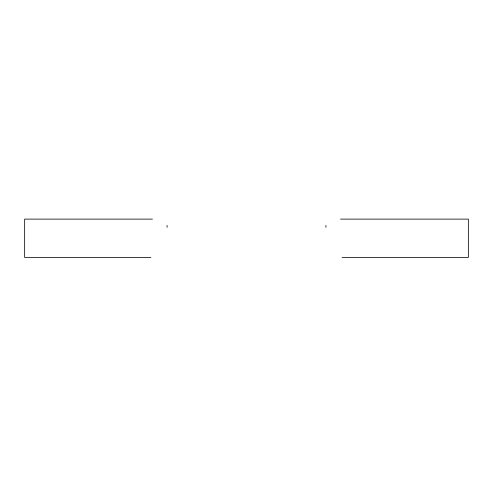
<?xml version="1.0" encoding="UTF-8"?>
<svg xmlns="http://www.w3.org/2000/svg" width="493" height="493" viewBox="0 0 493 493"><rect width="100%" height="100%" fill="white"/><g stroke="black" fill="none" stroke-linecap="round" stroke-linejoin="round"><path stroke-width="0.74" d="M152.448 219.114L24.65 219.114L24.65 257.457L150.907 257.457M340.552 219.114L468.35 219.114L468.35 257.457L342.093 257.457M325.928 225.387L325.928 227.372M167.072 225.387L167.072 227.372"/></g></svg>
